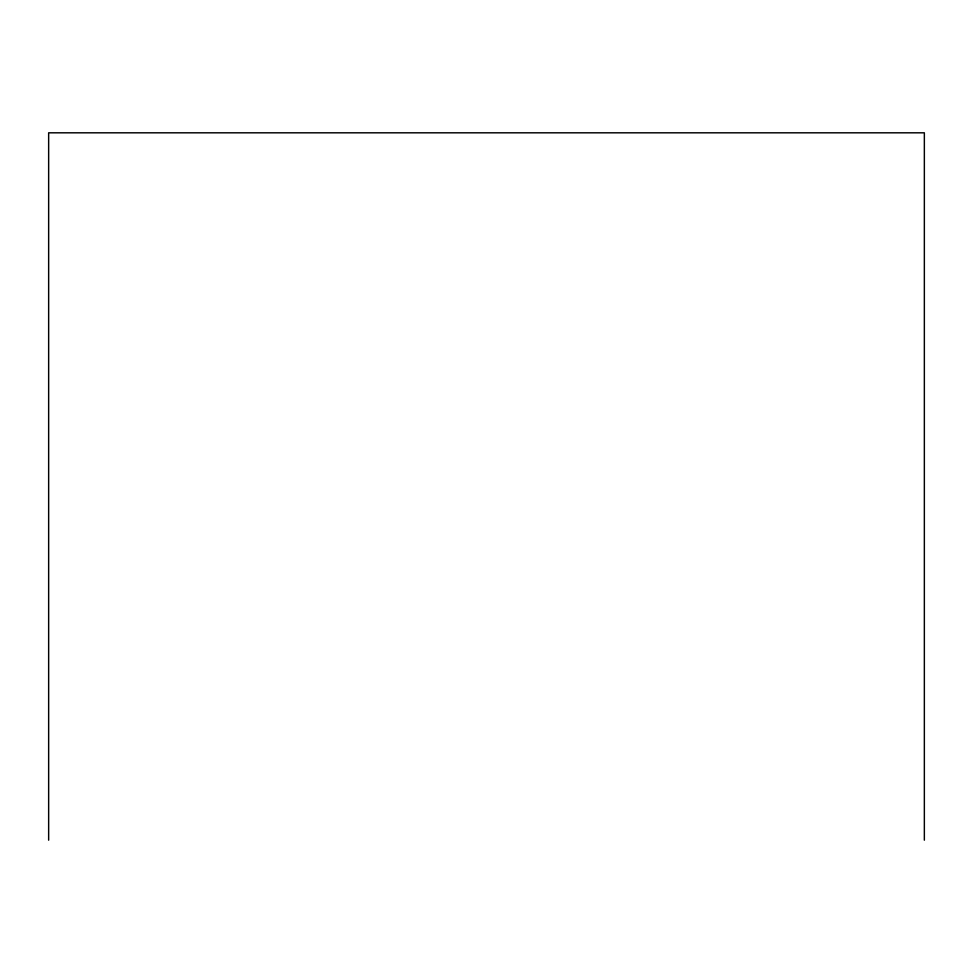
<?xml version="1.0" encoding="UTF-8"?>
<svg xmlns="http://www.w3.org/2000/svg" width="973" height="973" viewBox="0 0 973 973"><rect width="100%" height="100%" fill="white"/><g stroke="black" fill="none" stroke-linecap="round" stroke-linejoin="round"><path stroke-width="1.46" d="M924.35 840.185L924.35 132.815L48.65 132.815L48.65 840.185"/></g></svg>
